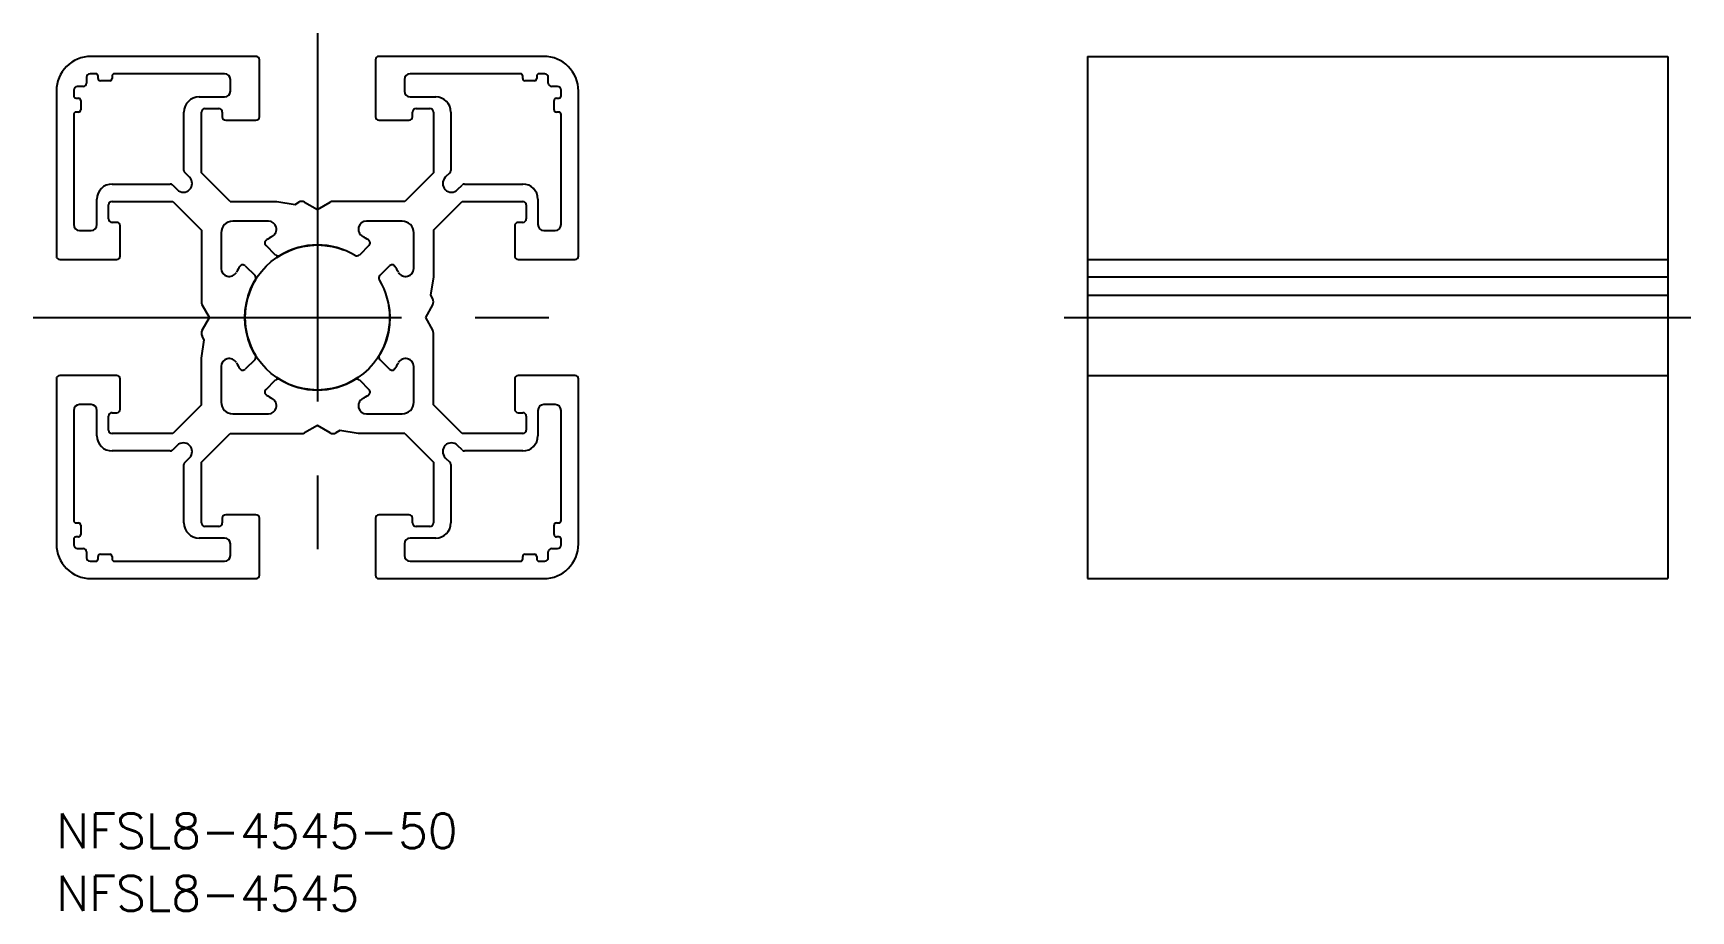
# Model space of a CAD drawing. Extents: x -25 to 118, y -51 to 25.
import ezdxf

# ---------------------------------------------------------------- set-up
doc = ezdxf.new("R2010")
doc.units = 0
doc.linetypes.add('CENTER', pattern=[50.8, 31.75, -6.35, 6.35, -6.35])
doc.linetypes.add('PHANTOM', pattern=[63.5, 31.75, -6.35, 6.35, -6.35, 6.35, -6.35])
doc.layers.get('0').update_dxf_attribs({"linetype": 'CONTINUOUS'})
doc.layers.add('CENTER', color=1, linetype='CENTER')
doc.styles.get("Standard").update_dxf_attribs({"font": 'txt.shx', "height": 3, "bigfont": 'bigfont.shx'})

# ---------------------------------------------------------------- blocks, each defined once
blk = doc.blocks.new('*U24')
at = {"color": 7, "linetype": 'CONTINUOUS'}
blk.add_text('NFSL8-4545-50', height=3, dxfattribs=at).set_placement((-22.5, -45.73))
blk = doc.blocks.new('*U25')
at = {"color": 7, "linetype": 'CONTINUOUS'}
blk.add_text('NFSL8-4545', height=3, dxfattribs=at).set_placement((-22.5, -51.12))

msp = doc.modelspace()

# ---------------------------------------------------------------- linework, layer by layer
at = {"color": 7, "linetype": 'CONTINUOUS'}
for p, q in [((-5.3, 22.5), (-19.5, 22.5)), ((-5, 17.3), (-5, 22.2)), ((5, 22.2), (5, 17.3)), ((19.5, 22.5), (5.3, 22.5)), ((66.37, 22.5), (116.37, 22.5)), ((66.37, 22.5), (66.37, -22.5)), ((116.37, 22.5), (116.37, -22.5)), ((-19.9, 20.7), (-19.9, 20.2)), ((-19.1, 21), (-19.6, 21)), ((-18.9, 20.6), (-18.9, 20.8)), ((-17.9, 20.4), (-18.7, 20.4)), ((-17.7, 20.8), (-17.7, 20.6)), ((-8, 21), (-17.5, 21)), ((-7.5, 19.5), (-7.5, 20.5)), ((7.5, 20.5), (7.5, 19.5)), ((17.5, 21), (8, 21)), ((17.7, 20.6), (17.7, 20.8)), ((18.7, 20.4), (17.9, 20.4)), ((18.9, 20.8), (18.9, 20.6)), ((19.6, 21), (19.1, 21)), ((19.9, 20.2), (19.9, 20.7)), ((-22.5, 19.5), (-22.5, 5.3)), ((-21, 19.6), (-21, 19.1)), ((-20.8, 18.9), (-20.6, 18.9)), ((-20.2, 19.9), (-20.7, 19.9)), ((-20.4, 18.7), (-20.4, 17.9)), ((-10.2, 19), (-8, 19)), ((8, 19), (10.2, 19)), ((20.7, 19.9), (20.2, 19.9)), ((20.4, 17.9), (20.4, 18.7)), ((20.6, 18.9), (20.8, 18.9)), ((21, 19.1), (21, 19.6)), ((22.5, 5.3), (22.5, 19.5)), ((-21, 17.5), (-21, 8)), ((-20.6, 17.7), (-20.8, 17.7)), ((-11.5, 12.68), (-11.5, 17.7)), ((-10, 12.47), (-10, 17.7)), ((-9.7, 18), (-8.5, 18)), ((-8.2, 17.7), (-8.2, 17.3)), ((8.2, 17.3), (8.2, 17.7)), ((8.5, 18), (9.7, 18)), ((10, 17.7), (10, 12.47)), ((11.5, 17.7), (11.5, 12.68)), ((20.8, 17.7), (20.6, 17.7)), ((21, 8), (21, 17.5)), ((-7.9, 17), (-5.3, 17)), ((5.3, 17), (7.9, 17)), ((-17.7, 11.5), (-12.68, 11.5)), ((-11.02, 12.08), (-11.41, 12.47)), ((-7.53, 10), (-10, 12.47)), ((10, 12.47), (7.53, 10)), ((11.41, 12.47), (11.02, 12.08)), ((12.68, 11.5), (17.7, 11.5)), ((-19, 8), (-19, 10.2)), ((-12.47, 11.41), (-12.08, 11.02)), ((12.08, 11.02), (12.47, 11.41)), ((19, 10.2), (19, 8)), ((-18, 8.5), (-18, 9.7)), ((-17.7, 10), (-12.47, 10)), ((-12.47, 10), (-10, 7.53)), ((-7.53, 10), (-3.5, 10)), ((-3.5, 10), (-1.92, 9.75)), ((-1.92, 9.75), (-1.6, 9.93)), ((-1.1, 9.93), (0, 9.3)), ((0, 9.3), (1.1, 9.93)), ((7.53, 10), (1.35, 10)), ((10, 7.53), (12.47, 10)), ((12.47, 10), (17.7, 10)), ((18, 9.7), (18, 8.5)), ((-20.5, 7.5), (-19.5, 7.5)), ((-17.3, 8.2), (-17.7, 8.2)), ((-17, 5.3), (-17, 7.9)), ((-10, 7.53), (-10, 1.35)), ((-8.3, 7.3), (-8.3, 4.23)), ((-4.23, 8.3), (-7.3, 8.3)), ((7.3, 8.3), (4.23, 8.3)), ((8.3, 4.23), (8.3, 7.3)), ((10, 7.53), (10, 3.5)), ((17, 7.9), (17, 5.3)), ((17.7, 8.2), (17.3, 8.2)), ((19.5, 7.5), (20.5, 7.5)), ((-3.62, 5.38), (-4.45, 6.22)), ((4.45, 6.22), (3.62, 5.38)), ((-22.2, 5), (-17.3, 5)), ((-6.22, 4.45), (-5.38, 3.62)), ((5.38, 3.62), (6.22, 4.45)), ((17.3, 5), (22.2, 5)), ((66.37, 5), (116.37, 5)), ((10, 3.5), (9.75, 1.92)), ((66.37, 3.5), (116.37, 3.5)), ((9.75, 1.92), (9.93, 1.6)), ((66.37, 1.92), (116.37, 1.92)), ((-9.3, 0), (-9.93, 1.1)), ((9.93, 1.1), (9.3, 0)), ((9.3, 0), (9.93, -1.1)), ((66.37, 0), (116.37, 0)), ((-9.93, -1.1), (-9.3, 0)), ((10, -7.53), (10, -1.35)), ((-10, -3.5), (-9.75, -1.92)), ((-9.75, -1.92), (-9.93, -1.6)), ((-10, -7.53), (-10, -3.5)), ((-8.3, -4.23), (-8.3, -7.3)), ((-5.38, -3.62), (-6.22, -4.45)), ((6.22, -4.45), (5.38, -3.62)), ((8.3, -7.3), (8.3, -4.23)), ((-22.5, -5.3), (-22.5, -19.5)), ((-17.3, -5), (-22.2, -5)), ((-17, -7.9), (-17, -5.3)), ((-4.45, -6.22), (-3.62, -5.38)), ((3.62, -5.38), (4.45, -6.22)), ((17, -5.3), (17, -7.9)), ((22.2, -5), (17.3, -5)), ((22.5, -19.5), (22.5, -5.3)), ((66.37, -5), (116.37, -5)), ((-21, -8), (-21, -17.5)), ((-19.5, -7.5), (-20.5, -7.5)), ((-19, -10.2), (-19, -8)), ((-18, -9.7), (-18, -8.5)), ((-17.7, -8.2), (-17.3, -8.2)), ((-10, -7.53), (-12.47, -10)), ((-7.3, -8.3), (-4.23, -8.3)), ((4.23, -8.3), (7.3, -8.3)), ((12.47, -10), (10, -7.53)), ((17.3, -8.2), (17.7, -8.2)), ((18, -8.5), (18, -9.7)), ((19, -8), (19, -10.2)), ((20.5, -7.5), (19.5, -7.5)), ((21, -17.5), (21, -8)), ((-12.47, -10), (-17.7, -10)), ((-10, -12.47), (-7.53, -10)), ((-7.53, -10), (-1.35, -10)), ((0, -9.3), (-1.1, -9.93)), ((1.1, -9.93), (0, -9.3)), ((1.92, -9.75), (1.6, -9.93)), ((3.5, -10), (1.92, -9.75)), ((7.53, -10), (3.5, -10)), ((7.53, -10), (10, -12.47)), ((17.7, -10), (12.47, -10)), ((-12.08, -11.02), (-12.47, -11.41)), ((12.47, -11.41), (12.08, -11.02)), ((-12.68, -11.5), (-17.7, -11.5)), ((-11.5, -17.7), (-11.5, -12.68)), ((-11.41, -12.47), (-11.02, -12.08)), ((-10, -17.7), (-10, -12.47)), ((10, -12.47), (10, -17.7)), ((11.02, -12.08), (11.41, -12.47)), ((11.5, -12.68), (11.5, -17.7)), ((17.7, -11.5), (12.68, -11.5)), ((-5.3, -17), (-7.9, -17)), ((7.9, -17), (5.3, -17)), ((-20.8, -17.7), (-20.6, -17.7)), ((-20.4, -17.9), (-20.4, -18.7)), ((-8.5, -18), (-9.7, -18)), ((-8.2, -17.3), (-8.2, -17.7)), ((-5, -22.2), (-5, -17.3)), ((5, -17.3), (5, -22.2)), ((8.2, -17.7), (8.2, -17.3)), ((9.7, -18), (8.5, -18)), ((20.4, -18.7), (20.4, -17.9)), ((20.6, -17.7), (20.8, -17.7)), ((-21, -19.1), (-21, -19.6)), ((-20.6, -18.9), (-20.8, -18.9)), ((-20.7, -19.9), (-20.2, -19.9)), ((-8, -19), (-10.2, -19)), ((-7.5, -20.5), (-7.5, -19.5)), ((7.5, -19.5), (7.5, -20.5)), ((10.2, -19), (8, -19)), ((20.2, -19.9), (20.7, -19.9)), ((20.8, -18.9), (20.6, -18.9)), ((21, -19.6), (21, -19.1)), ((-19.9, -20.2), (-19.9, -20.7)), ((-19.6, -21), (-19.1, -21)), ((-18.9, -20.8), (-18.9, -20.6)), ((-18.7, -20.4), (-17.9, -20.4)), ((-17.7, -20.6), (-17.7, -20.8)), ((-17.5, -21), (-8, -21)), ((8, -21), (17.5, -21)), ((17.7, -20.8), (17.7, -20.6)), ((17.9, -20.4), (18.7, -20.4)), ((18.9, -20.6), (18.9, -20.8)), ((19.1, -21), (19.6, -21)), ((19.9, -20.7), (19.9, -20.2)), ((-19.5, -22.5), (-5.3, -22.5)), ((5.3, -22.5), (19.5, -22.5)), ((66.37, -22.5), (116.37, -22.5))]:
    msp.add_line(p, q, dxfattribs=at)
at = {"color": 3, "linetype": 'PHANTOM'}
msp.add_circle((0, 0), 6.25, dxfattribs=at)
at = {"color": 7, "linetype": 'CONTINUOUS'}
for centre, radius, start, end in [((-19.5, 19.5), 3, 90, 180), ((-5.3, 22.2), 0.3, 0, 90), ((5.3, 22.2), 0.3, 90, 180), ((19.5, 19.5), 3, 0, 90), ((-20.2, 20.2), 0.3, 270, 0), ((-19.6, 20.7), 0.3, 90, 180), ((-19.1, 20.8), 0.2, 0, 90), ((-18.7, 20.6), 0.2, 180, 270), ((-17.9, 20.6), 0.2, 270, 0), ((-17.5, 20.8), 0.2, 90, 180), ((-8, 20.5), 0.5, 0, 90), ((8, 20.5), 0.5, 90, 180), ((17.5, 20.8), 0.2, 0, 90), ((17.9, 20.6), 0.2, 180, 270), ((18.7, 20.6), 0.2, 270, 0), ((19.1, 20.8), 0.2, 90, 180), ((19.6, 20.7), 0.3, 0, 90), ((20.2, 20.2), 0.3, 180, 270), ((-20.7, 19.6), 0.3, 90, 180), ((-20.8, 19.1), 0.2, 180, 270), ((-20.6, 18.7), 0.2, 0, 90), ((-10.2, 17.7), 1.3, 90, 180), ((-8, 19.5), 0.5, 270, 0), ((8, 19.5), 0.5, 180, 270), ((10.2, 17.7), 1.3, 0, 90), ((20.6, 18.7), 0.2, 90, 180), ((20.7, 19.6), 0.3, 0, 90), ((20.8, 19.1), 0.2, 270, 0), ((-20.8, 17.5), 0.2, 90, 180), ((-20.6, 17.9), 0.2, 270, 0), ((-9.7, 17.7), 0.3, 90, 180), ((-8.5, 17.7), 0.3, 0, 90), ((-7.9, 17.3), 0.3, 180, 270), ((-5.3, 17.3), 0.3, 270, 0), ((5.3, 17.3), 0.3, 180, 270), ((7.9, 17.3), 0.3, 270, 0), ((8.5, 17.7), 0.3, 90, 180), ((9.7, 17.7), 0.3, 0, 90), ((20.6, 17.9), 0.2, 180, 270), ((20.8, 17.5), 0.2, 0, 90), ((-17.7, 10.2), 1.3, 90, 180), ((-12.68, 11.2), 0.3, 45, 90), ((-11.55, 11.55), 0.75, 225, 45), ((-11.2, 12.68), 0.3, 180, 225), ((11.55, 11.55), 0.75, 135, 315), ((11.2, 12.68), 0.3, 315, 0), ((12.68, 11.2), 0.3, 90, 135), ((17.7, 10.2), 1.3, 0, 90), ((-17.7, 9.7), 0.3, 90, 180), ((-1.35, 9.5), 0.5, 59.9999, 119.9999), ((1.35, 9.5), 0.5, 89.9999, 119.9999), ((17.7, 9.7), 0.3, 0, 90), ((-20.5, 8), 0.5, 180, 270), ((-19.5, 8), 0.5, 270, 0), ((-17.7, 8.5), 0.3, 180, 270), ((-17.3, 7.9), 0.3, 0, 90), ((-7.3, 7.3), 1, 90, 180), ((-4.23, 7.6), 0.7, 299.1246, 90), ((4.23, 7.6), 0.7, 90, 240.8754), ((7.3, 7.3), 1, 0, 90), ((17.3, 7.9), 0.3, 90, 180), ((17.7, 8.5), 0.3, 270, 0), ((19.5, 8), 0.5, 180, 270), ((20.5, 8), 0.5, 270, 0), ((-4.24, 6.43), 0.3, 123.3871, 225), ((0, 0), 8, 119.1246, 123.3871), ((0, 0), 6.25, 58.6884, 121.3116), ((0, 0), 8, 56.6129, 60.8754), ((4.24, 6.43), 0.3, 315, 56.6129), ((-22.2, 5.3), 0.3, 180, 270), ((-17.3, 5.3), 0.3, 270, 0), ((0, 0), 8, 146.6129, 150.8754), ((-6.43, 4.24), 0.3, 45, 146.6129), ((-3.4, 5.6), 0.3, 225, 301.3116), ((3.4, 5.6), 0.3, 238.6884, 315), ((6.43, 4.24), 0.3, 33.3871, 135), ((0, 0), 8, 29.1246, 33.3871), ((17.3, 5.3), 0.3, 180, 270), ((22.2, 5.3), 0.3, 270, 0), ((-7.6, 4.23), 0.7, 180, 330.8754), ((0, 0), 6.25, 148.6884, 211.3116), ((-5.6, 3.4), 0.3, 328.6884, 45), ((5.6, 3.4), 0.3, 135, 211.3116), ((0, 0), 6.25, 328.6884, 31.3116), ((7.6, 4.23), 0.7, 209.1246, 0), ((9.5, 1.35), 0.5, 329.9999, 29.9999), ((-9.5, 1.35), 0.5, 179.9999, 209.9999), ((-9.5, -1.35), 0.5, 149.9999, 209.9999), ((9.5, -1.35), 0.5, 359.9999, 29.9999), ((-7.6, -4.23), 0.7, 29.1246, 180), ((0, 0), 8, 209.1246, 213.3871), ((-5.6, -3.4), 0.3, 315, 31.3116), ((5.6, -3.4), 0.3, 148.6884, 225), ((0, 0), 8, 326.6129, 330.8754), ((7.6, -4.23), 0.7, 0, 150.8754), ((-22.2, -5.3), 0.3, 90, 180), ((-17.3, -5.3), 0.3, 0, 90), ((-6.43, -4.24), 0.3, 213.3871, 315), ((-3.4, -5.6), 0.3, 58.6884, 135), ((0, 0), 6.25, 238.6884, 301.3116), ((3.4, -5.6), 0.3, 45, 121.3116), ((6.43, -4.24), 0.3, 225, 326.6129), ((17.3, -5.3), 0.3, 90, 180), ((22.2, -5.3), 0.3, 0, 90), ((-4.24, -6.43), 0.3, 135, 236.6129), ((0, 0), 8, 236.6129, 240.8754), ((-4.23, -7.6), 0.7, 270, 60.8754), ((4.23, -7.6), 0.7, 119.1246, 270), ((0, 0), 8, 299.1246, 303.3871), ((4.24, -6.43), 0.3, 303.3871, 45), ((-20.5, -8), 0.5, 90, 180), ((-19.5, -8), 0.5, 0, 90), ((-17.7, -8.5), 0.3, 90, 180), ((-17.3, -7.9), 0.3, 270, 0), ((-7.3, -7.3), 1, 180, 270), ((7.3, -7.3), 1, 270, 0), ((17.3, -7.9), 0.3, 180, 270), ((17.7, -8.5), 0.3, 0, 90), ((19.5, -8), 0.5, 90, 180), ((20.5, -8), 0.5, 0, 90), ((-17.7, -9.7), 0.3, 180, 270), ((-1.35, -9.5), 0.5, 269.9999, 299.9999), ((1.35, -9.5), 0.5, 239.9999, 299.9999), ((17.7, -9.7), 0.3, 270, 0), ((-17.7, -10.2), 1.3, 180, 270), ((-12.68, -11.2), 0.3, 270, 315), ((-11.55, -11.55), 0.75, 315, 135), ((11.55, -11.55), 0.75, 45, 225), ((12.68, -11.2), 0.3, 225, 270), ((17.7, -10.2), 1.3, 270, 0), ((-11.2, -12.68), 0.3, 135, 180), ((11.2, -12.68), 0.3, 0, 45), ((-7.9, -17.3), 0.3, 90, 180), ((-5.3, -17.3), 0.3, 0, 90), ((5.3, -17.3), 0.3, 90, 180), ((7.9, -17.3), 0.3, 0, 90), ((-20.8, -17.5), 0.2, 180, 270), ((-20.6, -17.9), 0.2, 0, 90), ((-10.2, -17.7), 1.3, 180, 270), ((-9.7, -17.7), 0.3, 180, 270), ((-8.5, -17.7), 0.3, 270, 0), ((8.5, -17.7), 0.3, 180, 270), ((9.7, -17.7), 0.3, 270, 0), ((10.2, -17.7), 1.3, 270, 0), ((20.6, -17.9), 0.2, 90, 180), ((20.8, -17.5), 0.2, 270, 0), ((-19.5, -19.5), 3, 180, 270), ((-20.8, -19.1), 0.2, 90, 180), ((-20.7, -19.6), 0.3, 180, 270), ((-20.6, -18.7), 0.2, 270, 0), ((-20.2, -20.2), 0.3, 0, 90), ((-8, -19.5), 0.5, 0, 90), ((8, -19.5), 0.5, 90, 180), ((19.5, -19.5), 3, 270, 0), ((20.2, -20.2), 0.3, 90, 180), ((20.6, -18.7), 0.2, 180, 270), ((20.7, -19.6), 0.3, 270, 0), ((20.8, -19.1), 0.2, 0, 90), ((-19.6, -20.7), 0.3, 180, 270), ((-19.1, -20.8), 0.2, 270, 0), ((-18.7, -20.6), 0.2, 90, 180), ((-17.9, -20.6), 0.2, 0, 90), ((-17.5, -20.8), 0.2, 180, 270), ((-8, -20.5), 0.5, 270, 0), ((8, -20.5), 0.5, 180, 270), ((17.5, -20.8), 0.2, 270, 0), ((17.9, -20.6), 0.2, 90, 180), ((18.7, -20.6), 0.2, 0, 90), ((19.1, -20.8), 0.2, 180, 270), ((19.6, -20.7), 0.3, 270, 0), ((-5.3, -22.2), 0.3, 270, 0), ((5.3, -22.2), 0.3, 180, 270)]:
    msp.add_arc(centre, radius, start, end, dxfattribs=at)
at = {"layer": 'CENTER', "color": 1, "linetype": 'CENTER'}
for p, q in [((0, 24.5), (0, -24.5)), ((-24.5, 0), (24.5, 0)), ((64.37, 0), (118.37, 0))]:
    msp.add_line(p, q, dxfattribs=at)

# ---------------------------------------------------------------- block references
at = {"color": 7, "linetype": 'CONTINUOUS'}
for name in ['*U24', '*U25']:
    msp.add_blockref(name, (0, 0), dxfattribs=at)

doc.saveas('drawing.dxf')
